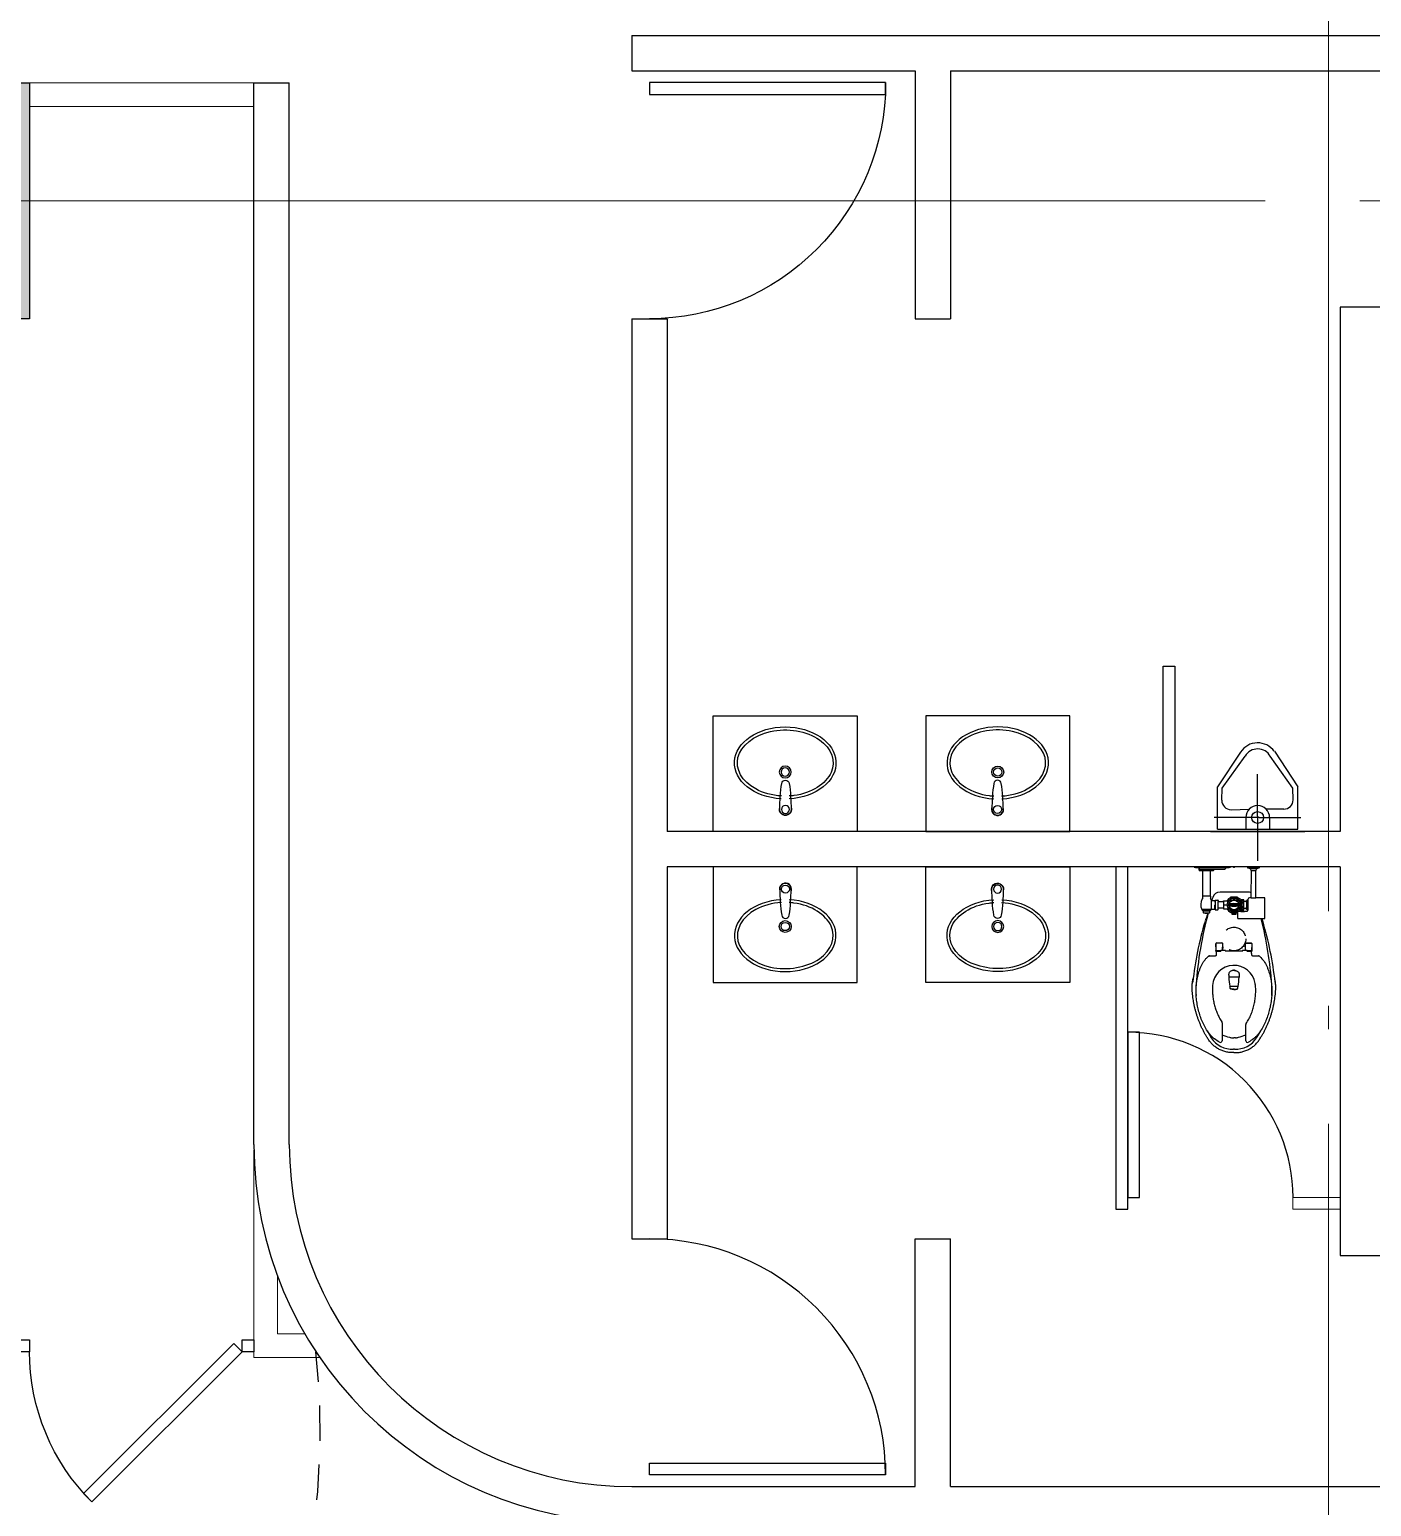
# Model space of a CAD drawing. Header units: metres. Extents: x -22 to 564, y 0 to 143.
# Drawn here: x 237.1 to 242.79, y 43.44 to 49.7 of the extents above; entities that cross this region are included whole.
import ezdxf

# ---------------------------------------------------------------- set-up
doc = ezdxf.new("R2010")
doc.units = ezdxf.units.M
for name, pattern in [('EJES630', [6.3, 5.5, -0.4, 0, -0.4]), ('XREF 2N NEURO-ONCOLOGIA$0$HIDDE150', [0.24, 0.15, -0.09]), ('XREF 2N NEURO-ONCOLOGIA$0$XR-00$0$HIDDEN', [0.375, 0.25, -0.125])]:
    doc.linetypes.add(name, pattern=pattern)
doc.layers.add('EJES', color=11, linetype='EJES630', lineweight=0)
doc.layers.add('XREF 2N NEURO-ONCOLOGIA$0$MUROS DE TABLAROCA', color=150, linetype='Continuous', lineweight=13)
for name, color, linetype in [('XREF 2N NEURO-ONCOLOGIA$0$-CG-M-WALL', 7, 'Continuous'), ('XREF 2N NEURO-ONCOLOGIA$0$CANCELES', 1, 'Continuous'), ('XREF 2N NEURO-ONCOLOGIA$0$COLUMNAS', 6, 'Continuous'), ('XREF 2N NEURO-ONCOLOGIA$0$MAMPARAS BAÑO', 1, 'Continuous'), ('XREF 2N NEURO-ONCOLOGIA$0$Mobiliario Fijo', 40, 'Continuous'), ('XREF 2N NEURO-ONCOLOGIA$0$MUROS', 3, 'Continuous'), ('XREF 2N NEURO-ONCOLOGIA$0$PROYECCIÓN', 252, 'XREF 2N NEURO-ONCOLOGIA$0$HIDDE150'), ('XREF 2N NEURO-ONCOLOGIA$0$PUERTAS', 253, 'Continuous')]:
    doc.layers.add(name, color=color, linetype=linetype)

# ---------------------------------------------------------------- blocks, each defined once
blk = doc.blocks.new('XREF 2N NEURO-ONCOLOGIA$0$C-1')
at = {"layer": 'XREF 2N NEURO-ONCOLOGIA$0$-CG-M-WALL', "true_color": 0x636466}
h = blk.add_hatch(color=251, dxfattribs=at)
h.dxf.hatch_style = 1
h.paths.add_polyline_path([(-0.5, -0.5), (-0.5, 0.5), (0.5, 0.5), (0.5, -0.5)])
blk.add_lwpolyline([(-0.5, -0.5), (-0.5, 0.5), (0.5, 0.5), (0.5, -0.5)], close=True)
blk = doc.blocks.new('XREF 2N NEURO-ONCOLOGIA$0$XR-00$0$LV-2-1P')
at = {"layer": 'XREF 2N NEURO-ONCOLOGIA$0$Mobiliario Fijo'}
blk.add_circle((0, 0), 0.672, dxfattribs=at)
for centre, radius, start, end in [((0, 0), 1, 0, 198.6555), ((0, 0), 0.951, 359.5329, 180.4671), ((32.32, 0.26), 33.27, 180.4671, 187.9569), ((-32.32, 0.26), 33.27, 352.0431, 359.5329), ((0, 0), 0.999, 341.3375, 0.0036), ((0, -4.25), 0.638, 187.9569, 352.0431)]:
    blk.add_arc(centre, radius, start, end, dxfattribs=at)
blk = doc.blocks.new('XREF 2N NEURO-ONCOLOGIA$0$XR-00$0$LAVABO.NORMATIVO')
at = {"layer": 'XREF 2N NEURO-ONCOLOGIA$0$Mobiliario Fijo'}
blk.add_lwpolyline([(0.305, 0), (-0.305, 0), (-0.305, -0.49), (0.305, -0.49)], close=True, dxfattribs=at)
for radius in [0.025, 0.0175]:
    blk.add_circle((0, -0.2523), radius, dxfattribs=at)
blk.add_ellipse((0, -0.2907), major_axis=(-0.215, 0), ratio=0.709302, start_param=4.791428, end_param=10.916607, dxfattribs=at)
blk.add_open_spline([(-0.0163, -0.1507), (-0.0558, -0.153), (-0.0942, -0.1635), (-0.1837, -0.2123), (-0.2121, -0.2654), (-0.1879, -0.3629), (-0.1336, -0.4082), (0.0089, -0.4403), (0.0926, -0.4256), (0.1966, -0.3523), (0.2151, -0.2979), (0.1733, -0.2026), (0.1106, -0.1621), (0.0301, -0.1518), (0.0232, -0.1511), (0.0163, -0.1507)], degree=3, knots=[4.791428, 4.791428, 4.791428, 4.791428, 5.367357, 5.367357, 6.457084, 6.457084, 7.54681, 7.54681, 8.636537, 8.636537, 9.726264, 9.726264, 10.81599, 10.81599, 10.916607, 10.916607, 10.916607, 10.916607], dxfattribs=at)
at = {"layer": 'XREF 2N NEURO-ONCOLOGIA$0$Mobiliario Fijo', "xscale": 0.025387031332116, "yscale": 0.025387031332116, "zscale": 0.025387031332116}
blk.add_blockref('XREF 2N NEURO-ONCOLOGIA$0$XR-00$0$LV-2-1P', (0.001, -0.0938), dxfattribs=at)
blk = doc.blocks.new('XREF 2N NEURO-ONCOLOGIA$0$A$C47375a11')
for p, q in [((0, -0.2), (0, 0.2)), ((-0.34, 0.071), (-0.19, 0.17)), ((-0.1839, 0.15), (-0.3189, 0.054)), ((-0.01, 0.17), (-0.19, 0.17)), ((-0.1346, 0.1505), (-0.1839, 0.15)), ((-0.0596, 0.0062), (-0.0596, 0.1837)), ((-0.01, -0.17), (-0.01, 0.17)), ((-0.0949, 0.1108), (-0.0949, 0.0334)), ((-0.0659, 0), (-0.2434, 0)), ((-0.0659, 0), (-0.0534, 0)), ((-0.06, 0.0511), (-0.01, 0.0511)), ((-0.0596, 0.0062), (-0.0596, -0.0063)), ((-0.0534, 0), (0.1241, 0)), ((-0.1839, -0.15), (-0.3198, -0.0524)), ((-0.0927, -0.1119), (-0.0949, -0.0357)), ((-0.06, -0.05), (-0.01, -0.05)), ((-0.0596, -0.0063), (-0.0596, -0.1838)), ((-0.3369, -0.072), (-0.19, -0.17)), ((-0.01, -0.17), (-0.19, -0.17)), ((-0.1324, -0.1516), (-0.1839, -0.15))]:
    blk.add_line(p, q)
blk.add_circle((-0.0596, 0), 0.025)
for centre, radius, start, end in [((-0.1346, 0.1108), 0.0397, 359.99976, 89.99976), ((-0.2889, 0.0005), 0.087, 125.90949, 236.50658), ((-0.1324, -0.1119), 0.0397, 269.99976, 359.99976)]:
    blk.add_arc(centre, radius, start, end)
at = {"linetype": 'Continuous'}
for centre, major_axis, ratio, start_param, end_param in [((-0.2889, 0.0005), (-0.0433, 0.0433), 1, -0.274914, 1.828116), ((-0.0596, 0.0005), (0, 0.0505), 0.99995, 0.00777, 3.133988)]:
    blk.add_ellipse(centre, major_axis=major_axis, ratio=ratio, start_param=start_param, end_param=end_param, dxfattribs=at)
blk = doc.blocks.new('XREF 2N NEURO-ONCOLOGIA$0$WC CON FLUXO')
for p, q in [((-0.0034, 0), (0.0034, 0)), ((0, 0.0034), (0, -0.0034)), ((0.107, 0), (0.0582, 0)), ((-0.0197, -0.0022), (-0.0141, -0.0008)), ((0.0575, -0.0007), (0.0576, -0.0026)), ((0.0575, -0.0007), (0.1078, -0.0007)), ((0.0585, -0.0037), (0.069, -0.0067)), ((0.069, -0.0067), (0.0964, -0.0067)), ((0.0705, -0.0086), (0.0708, -0.0154)), ((0.0708, -0.0154), (0.0946, -0.0154)), ((0.0736, -0.1306), (0.0736, -0.0154)), ((0.0918, -0.0155), (0.0917, -0.1306)), ((0.0946, -0.0154), (0.0948, -0.0086)), ((0.0964, -0.0067), (0.1066, -0.0038)), ((0.1072, 0), (0.107, 0)), ((0.1078, -0.0025), (0.1078, -0.0007)), ((-0.0587, -0.1062), (-0.0589, -0.1062)), ((0.0587, -0.1062), (-0.0587, -0.1062)), ((0.0587, -0.1062), (0.0589, -0.1062)), ((-0.1331, -0.1809), (-0.1338, -0.1805)), ((-0.1331, -0.181), (-0.1331, -0.181)), ((-0.1331, -0.181), (-0.133, -0.181)), ((-0.133, -0.181), (-0.1329, -0.181)), ((-0.1329, -0.1837), (-0.133, -0.1814)), ((-0.133, -0.1814), (-0.0996, -0.1814)), ((-0.1329, -0.181), (-0.1319, -0.181)), ((-0.1329, -0.1837), (-0.0999, -0.1837)), ((-0.1302, -0.1867), (-0.1329, -0.1837)), ((-0.1319, -0.181), (-0.1269, -0.1809)), ((-0.1026, -0.1867), (-0.1302, -0.1867)), ((-0.1302, -0.1867), (-0.1301, -0.1933)), ((-0.1269, -0.1809), (-0.1141, -0.1807)), ((-0.1141, -0.1807), (-0.1105, -0.1806)), ((-0.1105, -0.1806), (-0.1008, -0.1805)), ((-0.1028, -0.1933), (-0.1026, -0.1867)), ((-0.0999, -0.1837), (-0.1026, -0.1867)), ((-0.1008, -0.1805), (-0.1002, -0.1805)), ((-0.0998, -0.1814), (-0.0999, -0.1837)), ((-0.0996, -0.1805), (-0.0989, -0.1809)), ((-0.0996, -0.1814), (-0.0989, -0.181)), ((-0.0958, -0.1423), (-0.0805, -0.1423)), ((-0.0958, -0.1789), (-0.0815, -0.1789)), ((-0.082, -0.1612), (-0.0802, -0.1612)), ((-0.082, -0.1612), (-0.0815, -0.1789)), ((-0.0815, -0.1789), (-0.0807, -0.1775)), ((-0.0807, -0.1775), (-0.0806, -0.1775)), ((-0.0806, -0.1775), (-0.08, -0.1785)), ((-0.0805, -0.1423), (-0.08, -0.1433)), ((-0.0805, -0.1423), (-0.0801, -0.1593)), ((-0.0802, -0.1612), (-0.0801, -0.1682)), ((-0.0801, -0.1593), (-0.08, -0.1645)), ((-0.0801, -0.1682), (-0.08, -0.1743)), ((-0.08, -0.1433), (-0.08, -0.1403)), ((-0.08, -0.1403), (-0.0684, -0.1403)), ((-0.08, -0.1433), (-0.08, -0.1809)), ((-0.08, -0.1645), (-0.08, -0.1732)), ((-0.08, -0.1732), (-0.08, -0.1742)), ((-0.08, -0.1809), (-0.0684, -0.1809)), ((-0.0663, -0.1424), (-0.0663, -0.1461)), ((-0.0663, -0.1789), (-0.0663, -0.1751)), ((-0.0446, -0.1606), (-0.0284, -0.1606)), ((-0.0446, -0.1751), (-0.0446, -0.1777)), ((-0.0446, -0.1777), (-0.0229, -0.1776)), ((-0.0233, -0.1591), (-0.0175, -0.145)), ((-0.0175, -0.1762), (-0.0233, -0.1621)), ((-0.0175, -0.165), (-0.0175, -0.1562)), ((-0.0174, -0.1563), (-0.0174, -0.1649)), ((-0.0154, -0.1429), (-0.0019, -0.1373)), ((-0.0154, -0.1783), (-0.0013, -0.1842)), ((-0.013, -0.1295), (-0.013, -0.1264)), ((-0.013, -0.1295), (-0.013, -0.1336)), ((-0.0127, -0.1264), (-0.0127, -0.1292)), ((-0.0086, -0.1264), (-0.0086, -0.1292)), ((-0.004, -0.1264), (-0.004, -0.1292)), ((0.0022, -0.1839), (0.0158, -0.1783)), ((0.0024, -0.1373), (0.0149, -0.1425)), ((0.0044, -0.1264), (0.0044, -0.1292)), ((0.009, -0.1264), (0.009, -0.1292)), ((0.0101, -0.1336), (0.0245, -0.1336)), ((0.0101, -0.1876), (0.0245, -0.1876)), ((0.0131, -0.1264), (0.0131, -0.1292)), ((0.0134, -0.1336), (0.0134, -0.1264)), ((0.0134, -0.1919), (0.0134, -0.1876)), ((0.0178, -0.1563), (0.0178, -0.1649)), ((0.0179, -0.145), (0.0233, -0.1579)), ((0.0179, -0.165), (0.0179, -0.1562)), ((0.0238, -0.1621), (0.0182, -0.1757)), ((0.0201, -0.1879), (0.0205, -0.1876)), ((0.0209, -0.1879), (0.0213, -0.1876)), ((0.0267, -0.1839), (0.027, -0.1806)), ((0.027, -0.1406), (0.0268, -0.1376)), ((0.0276, -0.1396), (0.0276, -0.1521)), ((0.0276, -0.1431), (0.0287, -0.1431)), ((0.0276, -0.1781), (0.0276, -0.1691)), ((0.0276, -0.1691), (0.0276, -0.1816)), ((0.0294, -0.1781), (0.0276, -0.1781)), ((0.0287, -0.1431), (0.0294, -0.1781)), ((0.0287, -0.1431), (0.0292, -0.1439)), ((0.0296, -0.1701), (0.0292, -0.1439)), ((0.0292, -0.1439), (0.0294, -0.1439)), ((0.0294, -0.1439), (0.0298, -0.1431)), ((0.0294, -0.1439), (0.03, -0.1773)), ((0.0294, -0.1781), (0.0298, -0.1773)), ((0.0298, -0.1773), (0.0296, -0.1701)), ((0.0304, -0.1781), (0.0298, -0.1431)), ((0.0298, -0.1431), (0.03, -0.1431)), ((0.0298, -0.1773), (0.03, -0.1773)), ((0.03, -0.1431), (0.0306, -0.1781)), ((0.03, -0.1431), (0.03, -0.1431)), ((0.03, -0.1431), (0.0304, -0.1439)), ((0.03, -0.1773), (0.0304, -0.1781)), ((0.0304, -0.1439), (0.0308, -0.1622)), ((0.0304, -0.1439), (0.0306, -0.1439)), ((0.0304, -0.1781), (0.0306, -0.1781)), ((0.0306, -0.1439), (0.031, -0.1433)), ((0.0306, -0.1439), (0.0308, -0.1498)), ((0.0306, -0.1781), (0.031, -0.1774)), ((0.0308, -0.1498), (0.0309, -0.1593)), ((0.0308, -0.1622), (0.0309, -0.1703)), ((0.0309, -0.1593), (0.0309, -0.1605)), ((0.0309, -0.1605), (0.0309, -0.162)), ((0.0309, -0.162), (0.031, -0.1637)), ((0.0309, -0.1703), (0.0309, -0.1724)), ((0.0732, -0.1305), (0.0664, -0.1305)), ((0.131, -0.1305), (0.0921, -0.1305)), ((0.131, -0.2187), (0.131, -0.1305)), ((-0.1287, -0.1946), (-0.104, -0.1946)), ((-0.1109, -0.1952), (-0.1109, -0.1949)), ((-0.0126, -0.1946), (-0.0126, -0.1919)), ((-0.0075, -0.1946), (-0.0075, -0.1919)), ((-0.0031, -0.1946), (-0.0031, -0.1919)), ((0.0058, -0.1946), (0.0058, -0.1919)), ((0.0097, -0.1946), (0.0097, -0.1919)), ((0.0134, -0.1946), (0.0134, -0.1919)), ((0.0162, -0.2187), (0.0162, -0.1879)), ((0.0162, -0.1879), (0.021, -0.1879)), ((0.0162, -0.2187), (0.131, -0.2187)), ((0.0517, -0.1879), (0.0554, -0.1879)), ((-0.0763, -0.3379), (-0.0765, -0.3256)), ((-0.0763, -0.3255), (-0.0763, -0.3536)), ((-0.0763, -0.3536), (-0.056, -0.3539)), ((-0.0761, -0.3536), (-0.0761, -0.3536)), ((-0.0752, -0.3536), (-0.0761, -0.3536)), ((-0.0761, -0.3536), (-0.0761, -0.3538)), ((-0.0761, -0.3538), (-0.0761, -0.3539)), ((-0.0735, -0.3627), (-0.0761, -0.3539)), ((-0.0752, -0.3536), (-0.0752, -0.3536)), ((-0.0752, -0.3536), (-0.0729, -0.3536)), ((-0.0742, -0.3721), (-0.0742, -0.3698)), ((-0.0735, -0.3636), (-0.0735, -0.3598)), ((-0.0729, -0.3219), (-0.0727, -0.3219)), ((-0.0726, -0.3219), (-0.0679, -0.3219)), ((-0.0509, -0.3222), (-0.0726, -0.3219)), ((-0.0693, -0.3562), (-0.056, -0.3563)), ((-0.0679, -0.3219), (-0.0561, -0.3219)), ((-0.0561, -0.3219), (-0.0511, -0.3219)), ((-0.056, -0.353), (-0.0373, -0.353)), ((-0.056, -0.353), (-0.056, -0.3563)), ((-0.0481, -0.353), (-0.0473, -0.326)), ((-0.0476, -0.3384), (-0.0479, -0.353)), ((-0.0364, -0.3539), (-0.0364, -0.3562)), ((0.0364, -0.3562), (0.0364, -0.3539)), ((0.0373, -0.353), (0.0551, -0.353)), ((0.0476, -0.3381), (0.0475, -0.3258)), ((0.0476, -0.3258), (0.0476, -0.353)), ((0.0511, -0.3221), (0.0512, -0.3221)), ((0.0513, -0.3221), (0.0561, -0.3221)), ((0.0731, -0.3224), (0.0513, -0.3221)), ((0.056, -0.3539), (0.056, -0.3562)), ((0.056, -0.3539), (0.0759, -0.3542)), ((0.0561, -0.3221), (0.0679, -0.3221)), ((0.0679, -0.3221), (0.0729, -0.3221)), ((0.0761, -0.3541), (0.0735, -0.3629)), ((0.0735, -0.3598), (0.0735, -0.3636)), ((0.0742, -0.3698), (0.0742, -0.3721)), ((0.0759, -0.3542), (0.0767, -0.3262)), ((0.0761, -0.3539), (0.0759, -0.3539)), ((0.0763, -0.3386), (0.0761, -0.3539)), ((0.0761, -0.354), (0.0761, -0.3539)), ((0.0761, -0.3541), (0.0761, -0.354)), ((-0.1069, -0.3779), (-0.1063, -0.3779)), ((-0.1047, -0.377), (-0.1046, -0.3768)), ((-0.1029, -0.3758), (-0.1024, -0.3758)), ((-0.1024, -0.3758), (-0.0787, -0.3758)), ((-0.0026, -0.4379), (-0.0058, -0.4387)), ((0.0026, -0.4379), (0.0058, -0.4387)), ((0.0787, -0.3758), (0.1024, -0.3758)), ((0.1024, -0.3758), (0.1029, -0.3758)), ((0.1069, -0.3779), (0.1052, -0.3779)), ((0.0216, -0.4666), (-0.0216, -0.4666)), ((0.0058, -0.4387), (-0.0058, -0.4387)), ((-0.0907, -0.5014), (-0.0907, -0.5014)), ((0.0181, -0.5057), (-0.0181, -0.5057)), ((-0.0176, -0.5057), (-0.0171, -0.5081)), ((0, -0.5182), (0, -0.5191)), ((0.0176, -0.5057), (0.0171, -0.5081)), ((-0.0501, -0.6597), (-0.0501, -0.7362)), ((0.0501, -0.7362), (0.0501, -0.6674)), ((-0.0062, -0.724), (0, -0.724)), ((0.0062, -0.724), (0, -0.724))]:
    blk.add_line(p, q)
for points in [[(-0.169, -0.0008), (-0.1688, 0)], [(-0.1688, 0), (-0.0143, 0)], [(-0.0141, -0.0008), (-0.0143, 0)], [(-0.169, -0.0008), (-0.1634, -0.0022)], [(-0.1686, -0.0008), (-0.0145, -0.0008)], [(-0.1634, -0.0022), (-0.0197, -0.0022)], [(-0.152, -0.0025), (-0.1464, -0.0081)], [(-0.1473, -0.013), (-0.1477, -0.0069)], [(-0.1452, -0.015), (-0.0876, -0.015)], [(-0.145, -0.0087), (-0.0382, -0.0087)], [(-0.0855, -0.013), (-0.0853, -0.0087)], [(-0.0367, -0.0081), (-0.0312, -0.0025)], [(-0.1318, -0.1231), (-0.1338, -0.1231), (-0.1338, -0.135)], [(-0.101, -0.1231), (-0.099, -0.1231), (-0.099, -0.135)], [(-0.0965, -0.1805), (-0.1363, -0.1805)], [(-0.133, -0.1814), (-0.1338, -0.1814), (-0.1331, -0.181), (-0.1331, -0.1809), (-0.1331, -0.1809), (-0.1331, -0.1809), (-0.1331, -0.1809), (-0.1331, -0.1809), (-0.1331, -0.1808), (-0.1331, -0.1808), (-0.1331, -0.1808), (-0.133, -0.1808), (-0.133, -0.1808), (-0.1329, -0.1808), (-0.1329, -0.1808), (-0.1328, -0.1808), (-0.1326, -0.1808), (-0.1322, -0.1808), (-0.1313, -0.1808), (-0.1297, -0.1807), (-0.1275, -0.1807), (-0.1236, -0.1806), (-0.1168, -0.1806), (-0.1117, -0.1805), (-0.1093, -0.1805), (-0.1093, -0.1805)], [(-0.0989, -0.1809), (-0.0989, -0.1809), (-0.0989, -0.1809), (-0.0989, -0.1809), (-0.0989, -0.1809), (-0.0989, -0.1809), (-0.099, -0.1809), (-0.099, -0.1809), (-0.099, -0.1809), (-0.099, -0.1809), (-0.0992, -0.1809), (-0.0998, -0.1809), (-0.1026, -0.181), (-0.1045, -0.181), (-0.1092, -0.1811), (-0.1162, -0.1812), (-0.1277, -0.1813), (-0.1297, -0.1813), (-0.1314, -0.1814), (-0.1325, -0.1814), (-0.1332, -0.1814), (-0.1334, -0.1814)], [(-0.0967, -0.1399), (-0.0965, -0.1403)], [(-0.0958, -0.1412), (-0.0958, -0.1789), (-0.0958, -0.1799)], [(-0.0807, -0.1775), (-0.0811, -0.168), (-0.0812, -0.1612)], [(-0.0446, -0.1461), (-0.0446, -0.1435), (-0.0228, -0.1434)], [(-0.0149, -0.1632), (-0.0149, -0.1579), (-0.0132, -0.1579), (-0.0132, -0.1598), (-0.0116, -0.1598), (-0.0116, -0.1579), (-0.0099, -0.1579), (-0.0099, -0.1632), (-0.0116, -0.1632), (-0.0116, -0.1613), (-0.0132, -0.1613), (-0.0132, -0.1632), (-0.0149, -0.1632)], [(-0.0137, -0.1355), (-0.0135, -0.1336), (-0.0096, -0.1336)], [(-0.0074, -0.1618), (-0.0045, -0.1618), (-0.0045, -0.1632), (-0.0091, -0.1632), (-0.0091, -0.1579), (-0.0045, -0.1579), (-0.0045, -0.1593), (-0.0074, -0.1593), (-0.0074, -0.1618)], [(-0.0074, -0.1612), (-0.005, -0.1612), (-0.005, -0.1599)], [(-0.0039, -0.1579), (-0.0023, -0.1579), (-0.0023, -0.1618), (-0.0002, -0.1618), (-0.0002, -0.1632), (-0.0039, -0.1632), (-0.0039, -0.1579)], [(-0.0008, -0.1579), (0.0008, -0.1579), (0.0018, -0.1612), (0.0027, -0.1579), (0.0043, -0.1579), (0.0027, -0.1632), (0.0008, -0.1632), (-0.0008, -0.1579)], [(0.0064, -0.1618), (0.0093, -0.1618), (0.0093, -0.1632), (0.0048, -0.1632), (0.0048, -0.1579), (0.0093, -0.1579), (0.0093, -0.1593), (0.0064, -0.1593), (0.0064, -0.1618)], [(0.0064, -0.1612), (0.0089, -0.1612), (0.0089, -0.1599)], [(0.0097, -0.1632), (0.0114, -0.1606), (0.0097, -0.1579), (0.0116, -0.1579), (0.0124, -0.1592), (0.0132, -0.1579), (0.0151, -0.1579), (0.0134, -0.1606), (0.0151, -0.1632), (0.0132, -0.1632), (0.0124, -0.1619), (0.0116, -0.1632), (0.0097, -0.1632)], [(0.053, -0.1489), (0.053, -0.1417), (0.0573, -0.1417), (0.0573, -0.1384), (0.0587, -0.1384), (0.0587, -0.1828), (0.0573, -0.1828), (0.0573, -0.1795), (0.053, -0.1795), (0.053, -0.1723), (0.0573, -0.1723), (0.0573, -0.1489), (0.053, -0.1489), (0.053, -0.1723)], [(0.0587, -0.1833), (0.0594, -0.1793), (0.0599, -0.1585), (0.0594, -0.1419), (0.059, -0.1387), (0.0587, -0.1379)], [(-0.1219, -0.1952), (-0.1219, -0.1949)], [(0.0212, -0.188), (0.0212, -0.1879), (0.0514, -0.1879), (0.0514, -0.1879)]]:
    blk.add_lwpolyline(points)
for points in [[(-0.1318, -0.015), (-0.101, -0.015), (-0.101, -0.1231), (-0.1318, -0.1231)], [(-0.0663, -0.1461), (-0.0446, -0.1461), (-0.0446, -0.1751), (-0.0663, -0.1751)], [(-0.013, -0.1264), (0.0134, -0.1264), (0.0134, -0.1292), (-0.013, -0.1292)], [(0.031, -0.1814), (0.0417, -0.1814), (0.0417, -0.1398), (0.031, -0.1398)], [(0.031, -0.1399), (0.0372, -0.1399), (0.0372, -0.1487), (0.031, -0.1487)], [(0.031, -0.1517), (0.0372, -0.1517), (0.0372, -0.1694), (0.031, -0.1694)], [(0.031, -0.1725), (0.0372, -0.1725), (0.0372, -0.1813), (0.031, -0.1813)], [(0.0417, -0.1455), (0.053, -0.1455), (0.053, -0.1757), (0.0417, -0.1757)], [(-0.0131, -0.1919), (0.0135, -0.1919), (0.0135, -0.1946), (-0.0131, -0.1946)], [(-0.0073, -0.1946), (0.0077, -0.1946), (0.0077, -0.2007), (-0.0073, -0.2007)]]:
    blk.add_lwpolyline(points, close=True)
for radius in [0.0287, 0.0208, 0.0206]:
    blk.add_circle((0.0002, -0.1606), radius)
for centre, radius, start, end in [((0.0582, -0.0007), 0.000699, 90.95277, 179.98844), ((-0.1685, 0.0038), 0.0046, 263.59467, 268.45589), ((-0.1529, -0.0035), 0.00135, 45.0725, 87.18005), ((-0.1452, -0.0129), 0.0021, 183, 270), ((-0.145, -0.0067), 0.00204, 225, 270), ((-0.0876, -0.0129), 0.0021, 270, 357), ((-0.0382, -0.0067), 0.00204, 270, 315), ((-0.0302, -0.0035), 0.00137, 94.72272, 134.74142), ((-0.0146, 0.0033), 0.00404, 271.14866, 276.87914), ((0.059, -0.0024), 0.0014, 186.73492, 251.23129), ((0.0685, -0.0087), 0.00201, 2.8263, 77.30626), ((0.0968, -0.0087), 0.00201, 102.67221, 177.17047), ((0.1064, -0.0024), 0.00142, 280.21822, 357.71478), ((0.1071, -0.0007), 0.000699, 359.99635, 84.9523), ((-0.0589, -0.1386), 0.0324, 90, 162.44179), ((0.0589, -0.1386), 0.0324, 63.07562, 90), ((-0.0899, -0.1604), 0.0506, 150.37925, 203.38768), ((-0.0976, -0.135), 0.0014, 180, 202.38544), ((-0.1465, -0.1622), 0.0546, 24.14172, 29.23608), ((-0.0951, -0.1399), 0.00152, 197.70051, 241.61788), ((-0.0953, -0.1812), 0.0014, 109.98402, 146.49487), ((1.4324, -0.6105), 1.5966, 162.4445, 162.94849), ((1.4324, -0.6105), 1.5966, 162.44179, 162.4445), ((0.3455, -0.1572), 0.4265, 180.5403, 182.73096), ((-0.0684, -0.1424), 0.0021, 0, 90), ((-0.0684, -0.1788), 0.0021, 269.92172, 358.00948), ((0.0002, -0.1606), 0.0342, 112.68229, 150.08645), ((0.0002, -0.1606), 0.0342, 209.89818, 247.19564), ((0.0002, -0.1606), 0.0338, 113.03003, 149.60721), ((0.0002, -0.1606), 0.0338, 210.39279, 246.96997), ((-0.0196, -0.1606), 0.00402, 157.49993, 202.50007), ((-0.0138, -0.1466), 0.00402, 112.49993, 157.50007), ((0.0002, -0.3691), 0.2137, 85.25656, 94.74344), ((0.0002, 0.0479), 0.2137, 265.25656, 274.74344), ((-0.0138, -0.1746), 0.00402, 202.49993, 244.67813), ((0.0002, -0.3691), 0.2136, 85.28419, 94.71581), ((0.0002, 0.0479), 0.2136, 265.28419, 274.71579), ((-0.0048, -0.1633), 0.00333, 92.771, 141.15456), ((0.0002, -0.1412), 0.00442, 60.02508, 118.41746), ((0.0002, -0.1803), 0.00418, 247.96015, 298.51568), ((0.009, -0.1633), 0.00333, 92.771, 141.15456), ((0.0002, -0.1606), 0.0342, 51.96009, 67.31771), ((0.003, -0.1564), 0.0287, 52.4204, 68.73168), ((0.0139, -0.1468), 0.00445, 24.00759, 75.65245), ((0.0141, -0.1745), 0.00418, 292.93282, 343.68128), ((0.0193, -0.1605), 0.00473, 339.55346, 33.71095), ((0.0206, -0.1386), 0.00627, 9.35406, 51.77107), ((0.0206, -0.1386), 0.00627, 9.35406, 51.77107), ((0.0206, -0.1826), 0.00627, 308.22298, 348.27509), ((0.0206, -0.1826), 0.00627, 308.22298, 348.27509), ((0.0324, -0.1366), 0.00562, 189.38339, 212.17133), ((0.0326, -0.1847), 0.00586, 147.9912, 172.48664), ((-0.0002, -0.1608), 0.0347, 30.44518, 36.74674), ((0.003, -0.1588), 0.0304, 29.70178, 36.04184), ((0.0023, -0.1619), 0.0318, 322.80694, 330.75749), ((0.0148, -0.1706), 0.0161, 322.84482, 332.23848), ((0.0551, -0.1842), 0.0037, 273.98901, 13.14657), ((0.0664, -0.1382), 0.00771, 89.9605, 177.62529), ((0.0827, -0.0413), 0.0897, 263.96493, 276.04455), ((1.2435, -0.6427), 1.4264, 163.23339, 173.74638), ((1.4324, -0.6105), 1.5966, 164.90366, 175.99719), ((-0.1287, -0.1933), 0.00134, 181.5, 270), ((-0.1216, -0.1949), 0.000343, 129.53376, 173.6561), ((-0.1216, -0.1952), 0.000336, 184.20261, 265.60704), ((-0.1164, -0.1279), 0.0678, 265.60708, 274.39296), ((1.2435, -0.6427), 1.4264, 162.77355, 163.11867), ((1.2567, -0.6451), 1.4396, 161.76439, 162.83688), ((-0.1112, -0.1952), 0.000336, 274.39296, 0), ((-0.1113, -0.1949), 0.000384, 6.4023, 46.33892), ((-0.1041, -0.1933), 0.00132, 272.56001, 359.51881), ((0.0002, -0.1606), 0.0338, 293.03003, 298.24303), ((-0.001, -0.1578), 0.0373, 292.84038, 297.39367), ((0.0361, -0.0373), 0.1513, 264.24673, 275.90844), ((-1.4324, -0.6105), 1.5966, 4.00281, 14.2041), ((-1.2567, -0.6451), 1.4396, 17.13029, 17.23052), ((-1.2427, -0.6426), 1.4255, 16.84085, 17.20043), ((-1.2427, -0.6426), 1.4255, 6.24845, 16.82993), ((-0.0787, -0.3712), 0.00455, 270, 0), ((-0.0729, -0.3255), 0.00364, 90, 180.81846), ((-0.0727, -0.3255), 0.00364, 89.18154, 180), ((-0.0752, -0.3536), 0.00091, 180.81846, 196.14434), ((-0.0511, -0.3255), 0.00364, 26.42896, 90), ((-0.0509, -0.3259), 0.00364, 358.36309, 89.18154), ((-0.0373, -0.3539), 0.00091, 0, 90), ((-0.0004, -12.4585), 12.1022, 89.8216, 90.17503), ((0.0373, -0.3539), 0.00091, 90, 180), ((0.0511, -0.3258), 0.00364, 90, 180.81846), ((0.0513, -0.3258), 0.00364, 89.18154, 180), ((0.0551, -0.3539), 0.00091, 0, 90), ((0.0469, 2.1477), 2.504, 270.18747, 270.51409), ((0.0729, -0.3258), 0.00364, 26.42896, 90), ((0.073, -0.3261), 0.00364, 358.36309, 89.18154), ((0.0787, -0.3712), 0.00455, 180, 270), ((0.0752, -0.3539), 0.00091, 343.85566, 359.18154), ((-0.0034, -0.496), 0.1575, 131.72578, 132.33041), ((-0.1069, -0.3799), 0.00196, 89.36731, 131.09904), ((-0.1063, -0.3761), 0.00184, 269.34634, 330.64924), ((-0.1029, -0.3777), 0.00195, 90.41115, 151.56149), ((0.0001, -0.5079), 0.091, 9.25476, 175.93872), ((-0.0014, -0.4367), 0.000598, 317.93231, 342.97756), ((0.0014, -0.4367), 0.000597, 196.98716, 222.10296), ((0.1029, -0.3777), 0.00195, 28.43856, 89.5888), ((0.1069, -0.3799), 0.00198, 49.08747, 90.44618), ((0.0044, -0.4948), 0.156, 47.66816, 48.27718), ((0.1315, -0.5194), 0.2925, 175.9969, 184.86153), ((0.519, -0.4383), 0.5413, 182.99671, 187.14397), ((-0.5069, -0.4394), 0.5292, 352.80856, 357.05076), ((-0.1315, -0.5194), 0.2925, 355.01238, 4.0031), ((-0.0006, -0.5183), 0.000937, 263.43647, 309.87119), ((0.0006, -0.5183), 0.000937, 230.12881, 276.56353), ((-0.0574, -0.6597), 0.00728, 0, 37.06704), ((0.0574, -0.6674), 0.00728, 142.01524, 180), ((0.252, -0.4971), 0.415, 208.35506, 213.00938), ((-0.0062, -0.6649), 0.1071, 213.00938, 272.18614), ((-0.0574, -0.7362), 0.00728, 238.43813, 0), ((0.0197, -0.5584), 0.1676, 245.38452, 256.76211), ((0.0197, -0.5584), 0.1676, 256.76211, 258.28049), ((0.0197, -0.5584), 0.1676, 258.28049, 261.11573), ((0.0062, -0.6649), 0.1071, 267.81386, 326.99062), ((-0.0197, -0.5584), 0.1676, 278.88427, 281.71951), ((-0.0197, -0.5584), 0.1676, 281.71951, 283.23789), ((-0.0197, -0.5584), 0.1676, 283.23789, 294.61548), ((0.0574, -0.7362), 0.00728, 180, 301.56187), ((-0.252, -0.4971), 0.415, 326.99062, 331.71007), ((0, -0.8279), 0.056, 90, 92.18614), ((0, -0.8279), 0.056, 87.81386, 90)]:
    blk.add_arc(centre, radius, start, end)
blk.add_ellipse((0.1105, -0.4263), major_axis=(-0.0713, 0.1429), ratio=0.110156, start_param=-1.280538, end_param=-1.272211)
for points, knots in [([(-0.0742, -0.3698), (-0.0742, -0.3695), (-0.0741, -0.3691), (-0.074, -0.3682), (-0.0739, -0.3678), (-0.0737, -0.3667), (-0.0737, -0.3661), (-0.0735, -0.3649), (-0.0735, -0.3643), (-0.0735, -0.3636)], [0, 0, 0, 0, 0.25, 0.25, 0.5, 0.5, 0.75, 0.75, 1, 1, 1, 1]), ([(-0.0735, -0.3598), (-0.0735, -0.3595), (-0.0735, -0.3593), (-0.0734, -0.3588), (-0.0733, -0.3586), (-0.0731, -0.3582), (-0.073, -0.358), (-0.0727, -0.3576), (-0.0725, -0.3574), (-0.0721, -0.357), (-0.0719, -0.3569), (-0.0715, -0.3566), (-0.0712, -0.3565), (-0.0707, -0.3564), (-0.0704, -0.3563), (-0.0699, -0.3562), (-0.0696, -0.3562), (-0.0693, -0.3562)], [0, 0, 0, 0, 0.125, 0.125, 0.25, 0.25, 0.375, 0.375, 0.5, 0.5, 0.625, 0.625, 0.75, 0.75, 0.875, 0.875, 1, 1, 1, 1]), ([(0.0693, -0.3562), (0.0696, -0.3562), (0.0699, -0.3562), (0.0704, -0.3563), (0.0707, -0.3564), (0.0712, -0.3565), (0.0715, -0.3566), (0.0719, -0.3569), (0.0721, -0.357), (0.0725, -0.3574), (0.0727, -0.3576), (0.073, -0.358), (0.0731, -0.3582), (0.0733, -0.3586), (0.0734, -0.3588), (0.0735, -0.3593), (0.0735, -0.3595), (0.0735, -0.3598)], [0, 0, 0, 0, 0.125, 0.125, 0.25, 0.25, 0.375, 0.375, 0.5, 0.5, 0.625, 0.625, 0.75, 0.75, 0.875, 0.875, 1, 1, 1, 1]), ([(0.0735, -0.3636), (0.0735, -0.3643), (0.0735, -0.3649), (0.0737, -0.3661), (0.0737, -0.3667), (0.0739, -0.3678), (0.074, -0.3682), (0.0741, -0.3691), (0.0742, -0.3695), (0.0742, -0.3698)], [0, 0, 0, 0, 0.25, 0.25, 0.5, 0.5, 0.75, 0.75, 1, 1, 1, 1]), ([(-0.0612, -0.7424), (-0.0685, -0.7379), (-0.0756, -0.7332), (-0.0857, -0.7253), (-0.089, -0.7226), (-0.0953, -0.7167), (-0.0982, -0.7136), (-0.1066, -0.7038), (-0.1115, -0.6969), (-0.1204, -0.6826), (-0.1244, -0.6752), (-0.1318, -0.6599), (-0.1351, -0.6521), (-0.1411, -0.6361), (-0.1438, -0.628), (-0.1487, -0.6117), (-0.1509, -0.6035), (-0.1546, -0.5869), (-0.1562, -0.5785), (-0.1585, -0.5616), (-0.1593, -0.5532), (-0.1603, -0.5364), (-0.1605, -0.528), (-0.1603, -0.5112), (-0.1599, -0.5028), (-0.1585, -0.4902), (-0.158, -0.486), (-0.1566, -0.4776), (-0.1558, -0.4734), (-0.153, -0.4608), (-0.1507, -0.4526), (-0.1467, -0.4403), (-0.1453, -0.4363), (-0.1431, -0.4303), (-0.1423, -0.4283), (-0.1407, -0.4243), (-0.1398, -0.4224), (-0.1371, -0.4165), (-0.1352, -0.4127), (-0.1311, -0.4053), (-0.1288, -0.4017), (-0.1239, -0.3948), (-0.1212, -0.3915), (-0.1155, -0.3853), (-0.1125, -0.3823), (-0.1094, -0.3795)], [0, 0, 0, 0, 0.0625, 0.0625, 0.09375, 0.09375, 0.125, 0.125, 0.1875, 0.1875, 0.25, 0.25, 0.3125, 0.3125, 0.375, 0.375, 0.4375, 0.4375, 0.5, 0.5, 0.5625, 0.5625, 0.625, 0.625, 0.6875, 0.6875, 0.71875, 0.71875, 0.75, 0.75, 0.8125, 0.8125, 0.84375, 0.84375, 0.859375, 0.859375, 0.875, 0.875, 0.90625, 0.90625, 0.9375, 0.9375, 0.96875, 0.96875, 1, 1, 1, 1]), ([(-0.001, -0.4371), (-0.001, -0.4372), (-0.0011, -0.4372), (-0.0012, -0.4373), (-0.0012, -0.4373), (-0.0014, -0.4375), (-0.0016, -0.4375), (-0.002, -0.4377), (-0.0023, -0.4378), (-0.0026, -0.4379)], [0, 0, 0, 0, 0.125, 0.125, 0.25, 0.25, 0.5, 0.5, 1, 1, 1, 1]), ([(-0.0008, -0.4369), (-0.0008, -0.4366), (-0.0007, -0.4363), (-0.0005, -0.4359), (-0.0004, -0.4357), (-0.0003, -0.4355), (-0.0003, -0.4355), (-0.0002, -0.4353), (-0.0001, -0.4353), (0.0001, -0.4353), (0.0002, -0.4353), (0.0003, -0.4354), (0.0003, -0.4355), (0.0004, -0.4357), (0.0005, -0.4359), (0.0007, -0.4363), (0.0008, -0.4366), (0.0008, -0.4369)], [0, 0, 0, 0, 0.25, 0.25, 0.375, 0.375, 0.4375, 0.4375, 0.5, 0.5, 0.5625, 0.5625, 0.625, 0.625, 0.75, 0.75, 1, 1, 1, 1]), ([(0.0026, -0.4379), (0.0023, -0.4378), (0.002, -0.4377), (0.0016, -0.4375), (0.0014, -0.4375), (0.0012, -0.4373), (0.0012, -0.4373), (0.0011, -0.4372), (0.001, -0.4372), (0.001, -0.4371)], [0, 0, 0, 0, 0.5, 0.5, 0.75, 0.75, 0.875, 0.875, 1, 1, 1, 1]), ([(0.1094, -0.3795), (0.1157, -0.3852), (0.1214, -0.3914), (0.1313, -0.4052), (0.1354, -0.4126), (0.1398, -0.4224), (0.1407, -0.4244), (0.1423, -0.4283), (0.1431, -0.4303), (0.1454, -0.4363), (0.1468, -0.4404), (0.1507, -0.4527), (0.153, -0.4609), (0.1567, -0.4775), (0.1581, -0.4858), (0.1599, -0.5026), (0.1603, -0.5111), (0.1605, -0.5281), (0.1603, -0.5367), (0.1592, -0.5537), (0.1584, -0.5622), (0.1561, -0.5789), (0.1546, -0.5872), (0.1508, -0.6037), (0.1487, -0.6119), (0.1438, -0.6281), (0.1411, -0.6361), (0.135, -0.6521), (0.1317, -0.66), (0.1244, -0.6753), (0.1203, -0.6828), (0.1136, -0.6936), (0.1112, -0.6971), (0.1062, -0.704), (0.1035, -0.7074), (0.0979, -0.7139), (0.095, -0.717), (0.0888, -0.7228), (0.0856, -0.7255), (0.0756, -0.7332), (0.0684, -0.7379), (0.0612, -0.7424)], [0, 0, 0, 0, 0.0625, 0.0625, 0.125, 0.125, 0.140625, 0.140625, 0.15625, 0.15625, 0.1875, 0.1875, 0.25, 0.25, 0.3125, 0.3125, 0.375, 0.375, 0.4375, 0.4375, 0.5, 0.5, 0.5625, 0.5625, 0.625, 0.625, 0.6875, 0.6875, 0.75, 0.75, 0.8125, 0.8125, 0.84375, 0.84375, 0.875, 0.875, 0.90625, 0.90625, 0.9375, 0.9375, 1, 1, 1, 1]), ([(-0.0058, -0.4387), (-0.0066, -0.4389), (-0.0075, -0.4391), (-0.0092, -0.4395), (-0.01, -0.4397), (-0.0125, -0.4404), (-0.0141, -0.4412), (-0.0168, -0.443), (-0.018, -0.4442), (-0.0199, -0.4466), (-0.0207, -0.4479), (-0.0218, -0.4507), (-0.0222, -0.4521), (-0.0224, -0.4543), (-0.0225, -0.455), (-0.0224, -0.4565), (-0.0224, -0.4572), (-0.0221, -0.4608), (-0.0218, -0.4637), (-0.0216, -0.4666)], [0, 0, 0, 0, 0.0625, 0.0625, 0.125, 0.125, 0.25, 0.25, 0.375, 0.375, 0.5, 0.5, 0.625, 0.625, 0.6875, 0.6875, 0.75, 0.75, 1, 1, 1, 1]), ([(0.0058, -0.4387), (0.0066, -0.4389), (0.0075, -0.4391), (0.0092, -0.4395), (0.01, -0.4397), (0.0125, -0.4404), (0.0141, -0.4412), (0.0168, -0.443), (0.018, -0.4442), (0.0199, -0.4466), (0.0207, -0.4479), (0.0218, -0.4507), (0.0222, -0.4521), (0.0224, -0.4543), (0.0225, -0.455), (0.0224, -0.4565), (0.0224, -0.4572), (0.0221, -0.4608), (0.0218, -0.4637), (0.0216, -0.4666)], [0, 0, 0, 0, 0.0625, 0.0625, 0.125, 0.125, 0.25, 0.25, 0.375, 0.375, 0.5, 0.5, 0.625, 0.625, 0.6875, 0.6875, 0.75, 0.75, 1, 1, 1, 1]), ([(0.0516, -0.6629), (0.0539, -0.66), (0.056, -0.6569), (0.0599, -0.6506), (0.0617, -0.6474), (0.0669, -0.6376), (0.07, -0.6308), (0.0754, -0.617), (0.0778, -0.61), (0.0822, -0.5959), (0.0842, -0.5888), (0.0875, -0.5744), (0.0888, -0.5671), (0.0908, -0.5524), (0.0914, -0.545), (0.0922, -0.5302), (0.0923, -0.5228), (0.0919, -0.5117), (0.0917, -0.508), (0.0912, -0.5025), (0.091, -0.5006), (0.0906, -0.4978), (0.0905, -0.4969), (0.0902, -0.4951), (0.0901, -0.4941), (0.0899, -0.4932)], [0, 0, 0, 0, 0.0625, 0.0625, 0.125, 0.125, 0.25, 0.25, 0.375, 0.375, 0.5, 0.5, 0.625, 0.625, 0.75, 0.75, 0.875, 0.875, 0.9375, 0.9375, 0.96875, 0.96875, 0.984375, 0.984375, 1, 1, 1, 1]), ([(-0.0907, -0.5014), (-0.091, -0.5048), (-0.0911, -0.5082), (-0.0912, -0.5149), (-0.0912, -0.5183), (-0.0911, -0.5285), (-0.0907, -0.5352), (-0.0895, -0.5487), (-0.0887, -0.5554), (-0.0864, -0.5686), (-0.085, -0.5752), (-0.0816, -0.5881), (-0.0798, -0.5946), (-0.0756, -0.6073), (-0.0733, -0.6136), (-0.0682, -0.6261), (-0.0654, -0.6323), (-0.0591, -0.6442), (-0.0556, -0.6499), (-0.0515, -0.6554)], [0, 0, 0, 0, 0.0625, 0.0625, 0.125, 0.125, 0.25, 0.25, 0.375, 0.375, 0.5, 0.5, 0.625, 0.625, 0.75, 0.75, 0.875, 0.875, 1, 1, 1, 1]), ([(0, -0.5182), (-0.001, -0.518), (-0.002, -0.5179), (-0.0041, -0.5177), (-0.0051, -0.5176), (-0.0082, -0.5172), (-0.0102, -0.5169), (-0.0127, -0.5164), (-0.0132, -0.5163), (-0.0141, -0.5159), (-0.0145, -0.5156), (-0.0152, -0.515), (-0.0155, -0.5146), (-0.0158, -0.5139), (-0.0159, -0.5134), (-0.0164, -0.5114), (-0.0168, -0.5098), (-0.0171, -0.5081)], [0, 0, 0, 0, 0.125, 0.125, 0.25, 0.25, 0.5, 0.5, 0.5625, 0.5625, 0.625, 0.625, 0.6875, 0.6875, 0.75, 0.75, 1, 1, 1, 1]), ([(-0.0007, -0.5193), (-0.0026, -0.519), (-0.0046, -0.5188), (-0.0085, -0.5182), (-0.0104, -0.5179), (-0.0128, -0.5174), (-0.0133, -0.5172), (-0.0141, -0.5168), (-0.0145, -0.5165), (-0.0152, -0.5157), (-0.0154, -0.5153), (-0.0158, -0.5145), (-0.0159, -0.514), (-0.0164, -0.5117), (-0.0168, -0.5099), (-0.0171, -0.5081)], [0, 0, 0, 0, 0.25, 0.25, 0.5, 0.5, 0.5625, 0.5625, 0.625, 0.625, 0.6875, 0.6875, 0.75, 0.75, 1, 1, 1, 1]), ([(0, -0.5182), (0.001, -0.518), (0.002, -0.5179), (0.0041, -0.5177), (0.0051, -0.5176), (0.0082, -0.5172), (0.0102, -0.5169), (0.0127, -0.5164), (0.0132, -0.5163), (0.0141, -0.5159), (0.0145, -0.5156), (0.0152, -0.515), (0.0155, -0.5146), (0.0158, -0.5139), (0.0159, -0.5134), (0.0164, -0.5114), (0.0168, -0.5098), (0.0171, -0.5081)], [0, 0, 0, 0, 0.125, 0.125, 0.25, 0.25, 0.5, 0.5, 0.5625, 0.5625, 0.625, 0.625, 0.6875, 0.6875, 0.75, 0.75, 1, 1, 1, 1]), ([(0.0007, -0.5193), (0.0026, -0.519), (0.0046, -0.5188), (0.0085, -0.5182), (0.0104, -0.5179), (0.0128, -0.5174), (0.0133, -0.5172), (0.0141, -0.5168), (0.0145, -0.5165), (0.0152, -0.5157), (0.0154, -0.5153), (0.0158, -0.5145), (0.0159, -0.514), (0.0164, -0.5117), (0.0168, -0.5099), (0.0171, -0.5081)], [0, 0, 0, 0, 0.25, 0.25, 0.5, 0.5, 0.5625, 0.5625, 0.625, 0.625, 0.6875, 0.6875, 0.75, 0.75, 1, 1, 1, 1])]:
    blk.add_open_spline(points, degree=3, knots=knots)
for points, weights in [([(-0.1769, -0.5175), (-0.1775, -0.505), (-0.1762, -0.4926)], [1, 0.96771874759, 0.94216281398]), ([(-0.1762, -0.4926), (-0.1751, -0.4824), (-0.1727, -0.4725)], [0.94216281398, 0.922339074528, 0.90656203066]), ([(0.1762, -0.4926), (0.1751, -0.4825), (0.1727, -0.4727)], [0.94216281398, 0.922518420865, 0.906847833249]), ([(0.1769, -0.5175), (0.1775, -0.505), (0.1762, -0.4926)], [1, 0.96771874759, 0.94216281398]), ([(-0.1768, -0.5194), (-0.1769, -0.5185), (-0.1769, -0.5175)], [1, 0.999997543195, 1]), ([(0.1768, -0.5194), (0.1769, -0.5185), (0.1769, -0.5175)], [1, 0.999997543195, 1]), ([(0, -0.7862), (-0.0008, -0.7862), (-0.0016, -0.7862)], [1, 0.999818026965, 1])]:
    blk.add_rational_spline(points, weights, degree=2)
for points, weights, knots in [([(-0.0016, -0.7862), (-0.0705, -0.7889), (-0.1081, -0.731), (-0.1708, -0.6344), (-0.1768, -0.5194)], [1, 0.869595072185, 1, 0.965853886877, 1], [0.004294, 0.004294, 0.004294, 0.32836, 0.32836, 0.9293445, 0.9293445, 0.9293445]), ([(0, -0.7862), (0.0008, -0.7862), (0.0016, -0.7862), (0.0705, -0.7889), (0.1081, -0.731), (0.1708, -0.6344), (0.1768, -0.5194)], [1, 0.999818026965, 1, 0.869595072185, 1, 0.965853886877, 1], [0, 0, 0, 0.004294, 0.004294, 0.32836, 0.32836, 0.9293445, 0.9293445, 0.9293445])]:
    blk.add_rational_spline(points, weights, degree=2, knots=knots)
blk = doc.blocks.new('XREF 2N NEURO-ONCOLOGIA$0$XR-00$0$TZF-1-310')
at = {"linetype": 'XREF 2N NEURO-ONCOLOGIA$0$XR-00$0$HIDDEN', "ltscale": 0.1}
blk.add_circle((0, -0.305), 0.05, dxfattribs=at)
blk.add_blockref('XREF 2N NEURO-ONCOLOGIA$0$WC CON FLUXO', (0, 0))
blk = doc.blocks.new('XREF 2N NEURO-ONCOLOGIA')
at = {"layer": 'XREF 2N NEURO-ONCOLOGIA$0$CANCELES', "elevation": 0}
for points in [[(10.6489, 9.9876), (10.6989, 9.9876), (10.6989, 9.9376), (10.6489, 9.9376)], [(10.6489, 9.0376), (10.6989, 9.0376), (10.6989, 8.9876), (10.6489, 8.9876)], [(12.7023, 5.3376), (11.2523, 5.3376), (11.2523, 5.2876), (12.7023, 5.2876)], [(12.8523, 5.1376), (13.5523, 5.1376), (13.5523, 5.0876), (12.8523, 5.0876)]]:
    blk.add_lwpolyline(points, close=True, dxfattribs=at)
blk.add_lwpolyline([(11.3023, 4.5875, 0.414214), (12.0023, 5.2875), (11.3023, 5.2875), (11.3023, 5.2375), (12.0023, 5.2375), (12.0023, 5.2875)], format="xyb", dxfattribs=at)
at = {"layer": 'XREF 2N NEURO-ONCOLOGIA$0$MAMPARAS BAÑO', "lineweight": 0, "elevation": 0}
blk.add_lwpolyline([(11.2523, 4.5876), (11.3023, 4.5876), (11.3023, 4.3876), (11.2523, 4.3876)], close=True, dxfattribs=at)
at = {"layer": 'XREF 2N NEURO-ONCOLOGIA$0$MUROS'}
for p, q in [((11.5273, 8.9876), (16.0239, 8.9877)), ((16.0239, 8.9877), (16.0239, 8.8377)), ((11.5273, 8.8376), (16.0239, 8.8377)), ((10.0773, 7.3876), (10.0773, 6.1877)), ((11.1273, 7.3877), (11.1273, 7.2377)), ((15.025, 7.3877), (11.1273, 7.3877)), ((15.025, 7.3875), (15.025, 7.2375)), ((16.075, 7.3875), (16.075, 6.1875)), ((16.225, 7.3875), (16.075, 7.3875)), ((16.225, 7.3875), (16.2225, -1.4124, 0)), ((12.7023, 7.2377), (11.1273, 7.2377)), ((12.7023, 4.3876), (12.7023, 7.2377)), ((12.8523, 4.3876), (12.8523, 7.2377)), ((15.025, 7.2377), (12.8523, 7.2377)), ((10.0773, 6.1877), (11.1273, 6.1877)), ((11.1273, 6.1877), (11.1273, 6.0377)), ((16.075, 6.1875), (15.025, 6.1875)), ((15.025, 6.1875), (15.025, 6.0375)), ((10.0773, 6.0377), (10.0773, -1.3124)), ((10.0773, 6.0377), (11.1273, 6.0377)), ((16.075, 6.0375), (15.025, 6.0375)), ((16.075, 6.0375), (16.0725, -1.4124, 0))]:
    blk.add_line(p, q, dxfattribs=at)
at = {"layer": 'XREF 2N NEURO-ONCOLOGIA$0$MUROS', "elevation": 0}
for points in [[(12.7023, 4.3876), (11.0561, 4.3876), (11.0561, 3.5876), (12.7023, 3.5876)], [(12.8523, 3.5876), (15.0739, 3.5876), (15.0739, 4.3876), (12.8523, 4.3876)]]:
    blk.add_lwpolyline(points, dxfattribs=at)
at = {"layer": 'XREF 2N NEURO-ONCOLOGIA$0$MUROS'}
for radius in [1.6, 1.45]:
    blk.add_arc((11.5273, 7.3876), radius, 90.00012, 180, dxfattribs=at)
at = {"layer": 'XREF 2N NEURO-ONCOLOGIA$0$MUROS DE TABLAROCA'}
for p, q in [((15.9239, 8.9876), (15.9239, 9.9376)), ((16.0239, 8.9876), (16.0239, 9.9376)), ((11.5023, 8.9876), (10.6239, 8.9876)), ((10.6239, 8.9876), (10.6239, 8.7082)), ((10.9705, 8.8876), (10.7239, 8.8876)), ((10.7239, 8.8876), (10.7239, 8.7713))]:
    blk.add_line(p, q, dxfattribs=at)
at = {"layer": 'XREF 2N NEURO-ONCOLOGIA$0$PROYECCIÓN'}
blk.add_arc((10.3141, 11.6404, 0), 2.9347, 215.46733, 276.55241, dxfattribs=at)
at = {"layer": 'XREF 2N NEURO-ONCOLOGIA$0$PUERTAS', "elevation": 0}
for points in [[(10.0125, 9.674), (10.6489, 9.0376), (10.6843, 9.073), (10.0479, 9.7094), (10.0125, 9.674, -0.199145), (10.6497, 9.9376, -0.199145)], [(10.1273, 6.3127), (10.1273, 7.3127), (10.1773, 7.3127), (10.1773, 6.3127), (10.1273, 6.3127, 0.414214), (11.1273, 7.3127)], [(16.025, 6.3125), (16.025, 7.3125), (15.975, 7.3125), (15.975, 6.3125), (16.025, 6.3125, -0.414214), (15.025, 7.3125)]]:
    blk.add_lwpolyline(points, format="xyb", dxfattribs=at)
at = {"layer": 'XREF 2N NEURO-ONCOLOGIA$0$COLUMNAS'}
blk.add_blockref('XREF 2N NEURO-ONCOLOGIA$0$C-1', (15.5239, 10.4376), dxfattribs=at)
at = {"layer": 'XREF 2N NEURO-ONCOLOGIA$0$Mobiliario Fijo', "transparency": 33554687, "rotation": 269.996374100208}
blk.add_blockref('XREF 2N NEURO-ONCOLOGIA$0$XR-00$0$TZF-1-310', (12.7023, 4.8376, 0), dxfattribs=at)
at = {"layer": 'XREF 2N NEURO-ONCOLOGIA$0$Mobiliario Fijo', "rotation": 180}
blk.add_blockref('XREF 2N NEURO-ONCOLOGIA$0$A$C47375a11', (12.8523, 4.7376, 0), dxfattribs=at)
at = {"layer": 'XREF 2N NEURO-ONCOLOGIA$0$Mobiliario Fijo', "transparency": 33554687}
for p, rotation in [((12.7023, 6.7377, 0), 270.000003635916), ((12.8523, 5.8377, 0), 90.00000363591599)]:
    blk.add_blockref('XREF 2N NEURO-ONCOLOGIA$0$XR-00$0$LAVABO.NORMATIVO', p, dxfattribs=dict(at, rotation=rotation))
at = {"layer": 'XREF 2N NEURO-ONCOLOGIA$0$Mobiliario Fijo', "transparency": 33554687, "xscale": -1}
for p, rotation in [((12.8523, 6.7377, 0), 89.99999636408403), ((12.7023, 5.8377, 0), 269.999996364084)]:
    blk.add_blockref('XREF 2N NEURO-ONCOLOGIA$0$XR-00$0$LAVABO.NORMATIVO', p, dxfattribs=dict(at, rotation=rotation))

msp = doc.modelspace()

# ---------------------------------------------------------------- block references
at = {"rotation": 90}
msp.add_blockref('XREF 2N NEURO-ONCOLOGIA', (247.0412, 33.4511), dxfattribs=at)

# ---------------------------------------------------------------- next in the draw order: linework, layer by layer
at = {"layer": 'EJES'}
for p, q in [((242.6047, 33.1657), (242.6034, 58.5478)), ((192.036, 48.9751), (248.8132, 48.9751))]:
    msp.add_line(p, q, dxfattribs=at)

doc.saveas('drawing.dxf')
